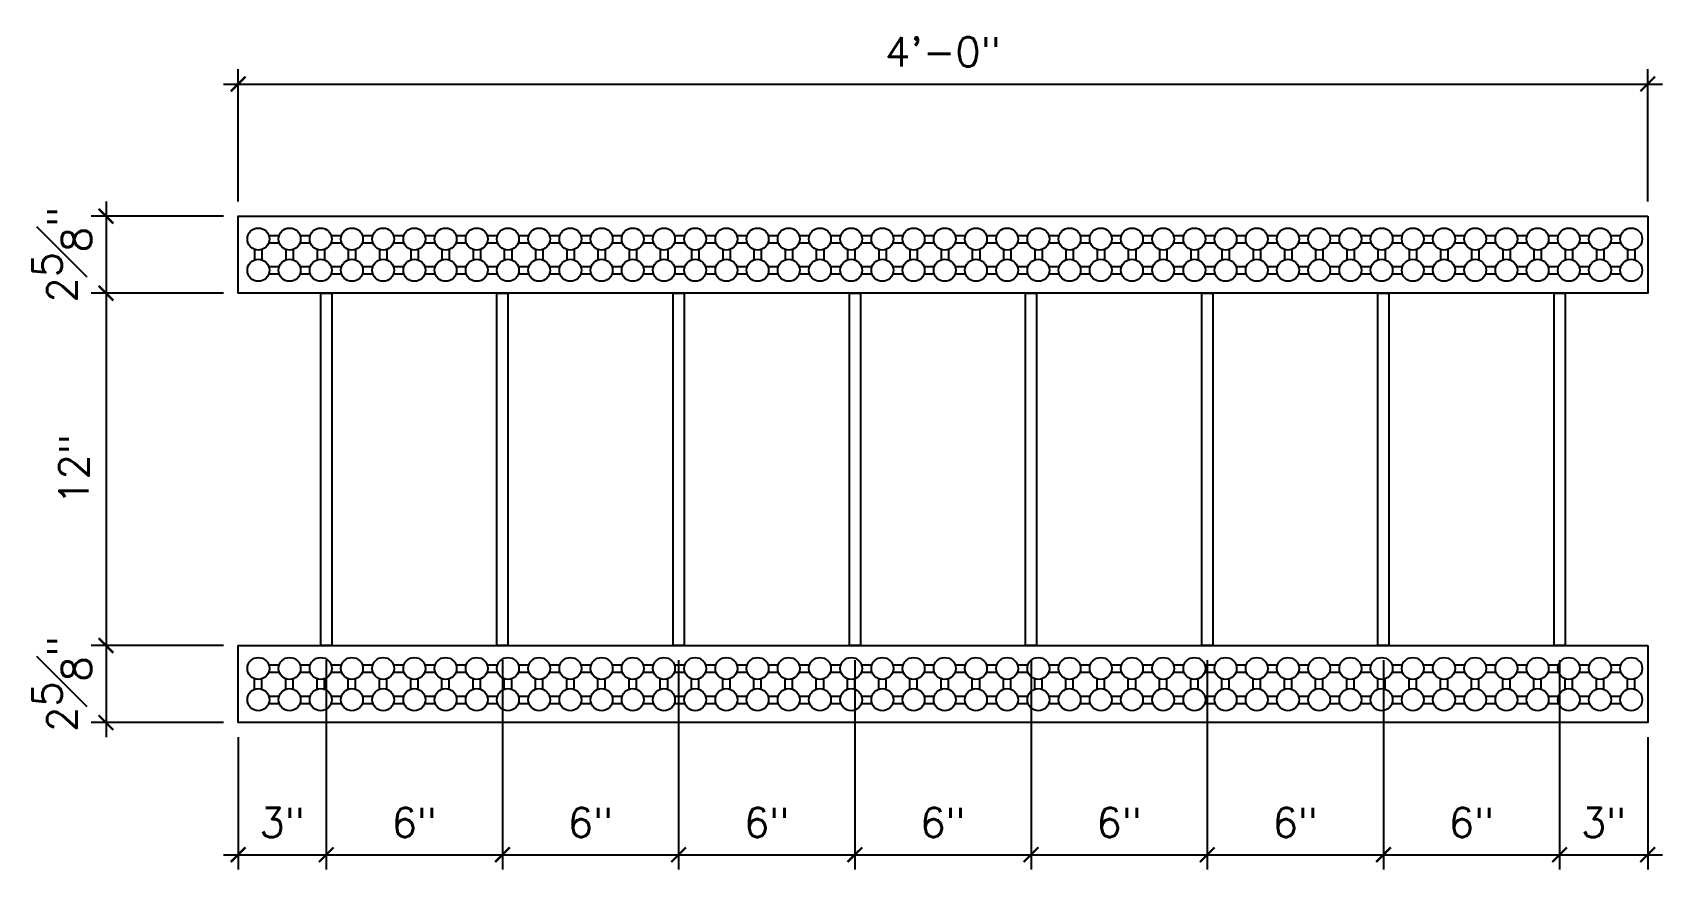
# Model space of a CAD drawing. Header units: inches. Extents: x 67 to 126, y -36 to 74.
# Drawn here: x 70.4 to 125.9, y 7.4 to 35.9 of the extents above; entities that cross this region are included whole.
import ezdxf

# ---------------------------------------------------------------- set-up
doc = ezdxf.new("R2010")
doc.units = ezdxf.units.IN
doc.header["$MEASUREMENT"] = 0
doc.layers.add('LAYER 2', color=2, linetype='Continuous')
doc.layers.add('LAYER 8', color=8, linetype='Continuous')
doc.styles.add('NOTES', font='simplex.shx', dxfattribs={"height": 1})
doc.dimstyles.new('DIM-18$0', dxfattribs={"dimscale": 8, "dimtxt": 1, "dimasz": 0.125, "dimexe": 0.1875, "dimexo": 0.0625, "dimgap": 0.0625, "dimtad": 1, "dimdec": 4, "dimzin": 3, "dimdsep": 46, "dimlunit": 4, "dimtxsty": 'NOTES', "dimblk1": 'ARCHTICK', "dimblk2": 'ARCHTICK', "dimsah": 1, "dimcen": 0.0625, "dimclrd": 256, "dimclre": 256, "dimclrt": 7, "dimadec": 0, "dimazin": 0, "dimtfac": 1, "dimtdec": 4, "dimtofl": 0, "dimtmove": 0, "dimatfit": 3, "dimldrblk": 'ARCHTICK', "dimfxl": 1, "dimfrac": 2, "dimtolj": 1, "dimtzin": 0, "dimarcsym": 0})

# ---------------------------------------------------------------- blocks, each defined once
blk = doc.blocks.new('_ArchTick')
at = {"color": 0, "linetype": 'ByBlock', "const_width": 0.15}
blk.add_lwpolyline([(-0.5, -0.5), (0.5, 0.5)], dxfattribs=at)
blk = doc.blocks.new('*D14')
at = {"layer": 'DEFPOINTS', "color": 0}
for p in [(77.407, 29.648), (72.907, 27.023), (77.407, 27.023)]:
    blk.add_point(p, dxfattribs=at)
at = {"layer": 'LAYER 8', "lineweight": -2}
for p, q in [((72.907, 30.148), (72.907, 26.523)), ((76.907, 29.648), (72.407, 29.648)), ((76.907, 27.023), (72.407, 27.023))]:
    blk.add_line(p, q, dxfattribs=at)
at = {"layer": 'LAYER 8', "lineweight": -2, "xscale": 0.5, "yscale": 0.5, "zscale": 0.5}
for p, rotation in [((72.907, 29.648), 90), ((72.907, 27.023), 270)]:
    blk.add_blockref('_ArchTick', p, dxfattribs=dict(at, rotation=rotation))
at = {"layer": 'LAYER 8', "color": 7, "insert": (71.407, 28.335), "char_height": 1, "attachment_point": 5, "rotation": 90, "style": 'NOTES'}
blk.add_mtext('\\A1;2{\\H1.000000x;\\S5#8;}"', dxfattribs=at)
blk = doc.blocks.new('*D15')
at = {"layer": 'DEFPOINTS', "color": 0}
for p in [(77.407, 27.023), (72.907, 15.023), (77.407, 15.023)]:
    blk.add_point(p, dxfattribs=at)
at = {"layer": 'LAYER 8', "lineweight": -2}
for p, q in [((72.907, 27.523), (72.907, 14.523)), ((76.907, 27.023), (72.407, 27.023)), ((76.907, 15.023), (72.407, 15.023))]:
    blk.add_line(p, q, dxfattribs=at)
at = {"layer": 'LAYER 8', "lineweight": -2, "xscale": 0.5, "yscale": 0.5, "zscale": 0.5}
for p, rotation in [((72.907, 27.023), 90), ((72.907, 15.023), 270)]:
    blk.add_blockref('_ArchTick', p, dxfattribs=dict(at, rotation=rotation))
at = {"layer": 'LAYER 8', "color": 7, "insert": (71.812, 21.023), "char_height": 1, "attachment_point": 5, "rotation": 90, "style": 'NOTES'}
blk.add_mtext('\\A1;12"', dxfattribs=at)
blk = doc.blocks.new('*D16')
at = {"layer": 'DEFPOINTS', "color": 0}
for p in [(77.407, 15.023), (72.907, 12.398), (77.407, 12.398)]:
    blk.add_point(p, dxfattribs=at)
at = {"layer": 'LAYER 8', "lineweight": -2}
for p, q in [((76.907, 15.023), (72.407, 15.023)), ((72.907, 15.523), (72.907, 11.898)), ((76.907, 12.398), (72.407, 12.398))]:
    blk.add_line(p, q, dxfattribs=at)
at = {"layer": 'LAYER 8', "lineweight": -2, "xscale": 0.5, "yscale": 0.5, "zscale": 0.5}
for p, rotation in [((72.907, 15.023), 90), ((72.907, 12.398), 270)]:
    blk.add_blockref('_ArchTick', p, dxfattribs=dict(at, rotation=rotation))
at = {"layer": 'LAYER 8', "color": 7, "insert": (71.407, 13.71), "char_height": 1, "attachment_point": 5, "rotation": 90, "style": 'NOTES'}
blk.add_mtext('\\A1;2{\\H1.000000x;\\S5#8;}"', dxfattribs=at)
blk = doc.blocks.new('*D17')
at = {"layer": 'DEFPOINTS', "color": 0}
for p in [(80.407, 15.023), (77.407, 12.398), (80.407, 7.898)]:
    blk.add_point(p, dxfattribs=at)
at = {"layer": 'LAYER 8', "lineweight": -2}
for p, q in [((80.407, 14.523), (80.407, 7.398)), ((77.407, 11.898), (77.407, 7.398)), ((76.907, 7.898), (80.907, 7.898))]:
    blk.add_line(p, q, dxfattribs=at)
at = {"layer": 'LAYER 8', "lineweight": -2, "xscale": 0.5, "yscale": 0.5, "zscale": 0.5, "rotation": 180}
blk.add_blockref('_ArchTick', (77.407, 7.898), dxfattribs=at)
at = {"layer": 'LAYER 8', "lineweight": -2, "xscale": 0.5, "yscale": 0.5, "zscale": 0.5}
blk.add_blockref('_ArchTick', (80.407, 7.898), dxfattribs=at)
at = {"layer": 'LAYER 8', "color": 7, "insert": (78.907, 8.993), "char_height": 1, "attachment_point": 5, "style": 'NOTES'}
blk.add_mtext('\\A1;3"', dxfattribs=at)
blk = doc.blocks.new('*D18')
at = {"layer": 'DEFPOINTS', "color": 0}
for p in [(80.407, 15.023), (86.407, 15.023), (86.407, 7.898)]:
    blk.add_point(p, dxfattribs=at)
at = {"layer": 'LAYER 8', "lineweight": -2}
for p, q in [((80.407, 14.523), (80.407, 7.398)), ((86.407, 14.523), (86.407, 7.398)), ((79.907, 7.898), (86.907, 7.898))]:
    blk.add_line(p, q, dxfattribs=at)
at = {"layer": 'LAYER 8', "lineweight": -2, "xscale": 0.5, "yscale": 0.5, "zscale": 0.5, "rotation": 180}
blk.add_blockref('_ArchTick', (80.407, 7.898), dxfattribs=at)
at = {"layer": 'LAYER 8', "lineweight": -2, "xscale": 0.5, "yscale": 0.5, "zscale": 0.5}
blk.add_blockref('_ArchTick', (86.407, 7.898), dxfattribs=at)
at = {"layer": 'LAYER 8', "color": 7, "insert": (83.407, 8.993), "char_height": 1, "attachment_point": 5, "style": 'NOTES'}
blk.add_mtext('\\A1;6"', dxfattribs=at)
blk = doc.blocks.new('*D19')
at = {"layer": 'DEFPOINTS', "color": 0}
for p in [(86.407, 15.023), (92.407, 15.023), (92.407, 7.898)]:
    blk.add_point(p, dxfattribs=at)
at = {"layer": 'LAYER 8', "lineweight": -2}
for p, q in [((86.407, 14.523), (86.407, 7.398)), ((92.407, 14.523), (92.407, 7.398)), ((85.907, 7.898), (92.907, 7.898))]:
    blk.add_line(p, q, dxfattribs=at)
at = {"layer": 'LAYER 8', "lineweight": -2, "xscale": 0.5, "yscale": 0.5, "zscale": 0.5, "rotation": 180}
blk.add_blockref('_ArchTick', (86.407, 7.898), dxfattribs=at)
at = {"layer": 'LAYER 8', "lineweight": -2, "xscale": 0.5, "yscale": 0.5, "zscale": 0.5}
blk.add_blockref('_ArchTick', (92.407, 7.898), dxfattribs=at)
at = {"layer": 'LAYER 8', "color": 7, "insert": (89.407, 8.993), "char_height": 1, "attachment_point": 5, "style": 'NOTES'}
blk.add_mtext('\\A1;6"', dxfattribs=at)
blk = doc.blocks.new('*D20')
at = {"layer": 'DEFPOINTS', "color": 0}
for p in [(92.407, 15.023), (98.407, 15.023), (98.407, 7.898)]:
    blk.add_point(p, dxfattribs=at)
at = {"layer": 'LAYER 8', "lineweight": -2}
for p, q in [((92.407, 14.523), (92.407, 7.398)), ((98.407, 14.523), (98.407, 7.398)), ((91.907, 7.898), (98.907, 7.898))]:
    blk.add_line(p, q, dxfattribs=at)
at = {"layer": 'LAYER 8', "lineweight": -2, "xscale": 0.5, "yscale": 0.5, "zscale": 0.5, "rotation": 180}
blk.add_blockref('_ArchTick', (92.407, 7.898), dxfattribs=at)
at = {"layer": 'LAYER 8', "lineweight": -2, "xscale": 0.5, "yscale": 0.5, "zscale": 0.5}
blk.add_blockref('_ArchTick', (98.407, 7.898), dxfattribs=at)
at = {"layer": 'LAYER 8', "color": 7, "insert": (95.407, 8.993), "char_height": 1, "attachment_point": 5, "style": 'NOTES'}
blk.add_mtext('\\A1;6"', dxfattribs=at)
blk = doc.blocks.new('*D21')
at = {"layer": 'DEFPOINTS', "color": 0}
for p in [(98.407, 15.023), (104.407, 15.023), (104.407, 7.898)]:
    blk.add_point(p, dxfattribs=at)
at = {"layer": 'LAYER 8', "lineweight": -2}
for p, q in [((98.407, 14.523), (98.407, 7.398)), ((104.407, 14.523), (104.407, 7.398)), ((97.907, 7.898), (104.907, 7.898))]:
    blk.add_line(p, q, dxfattribs=at)
at = {"layer": 'LAYER 8', "lineweight": -2, "xscale": 0.5, "yscale": 0.5, "zscale": 0.5, "rotation": 180}
blk.add_blockref('_ArchTick', (98.407, 7.898), dxfattribs=at)
at = {"layer": 'LAYER 8', "lineweight": -2, "xscale": 0.5, "yscale": 0.5, "zscale": 0.5}
blk.add_blockref('_ArchTick', (104.407, 7.898), dxfattribs=at)
at = {"layer": 'LAYER 8', "color": 7, "insert": (101.407, 8.993), "char_height": 1, "attachment_point": 5, "style": 'NOTES'}
blk.add_mtext('\\A1;6"', dxfattribs=at)
blk = doc.blocks.new('*D22')
at = {"layer": 'DEFPOINTS', "color": 0}
for p in [(104.407, 15.023), (110.407, 15.023), (110.407, 7.898)]:
    blk.add_point(p, dxfattribs=at)
at = {"layer": 'LAYER 8', "lineweight": -2}
for p, q in [((104.407, 14.523), (104.407, 7.398)), ((110.407, 14.523), (110.407, 7.398)), ((103.907, 7.898), (110.907, 7.898))]:
    blk.add_line(p, q, dxfattribs=at)
at = {"layer": 'LAYER 8', "lineweight": -2, "xscale": 0.5, "yscale": 0.5, "zscale": 0.5, "rotation": 180}
blk.add_blockref('_ArchTick', (104.407, 7.898), dxfattribs=at)
at = {"layer": 'LAYER 8', "lineweight": -2, "xscale": 0.5, "yscale": 0.5, "zscale": 0.5}
blk.add_blockref('_ArchTick', (110.407, 7.898), dxfattribs=at)
at = {"layer": 'LAYER 8', "color": 7, "insert": (107.407, 8.993), "char_height": 1, "attachment_point": 5, "style": 'NOTES'}
blk.add_mtext('\\A1;6"', dxfattribs=at)
blk = doc.blocks.new('*D23')
at = {"layer": 'DEFPOINTS', "color": 0}
for p in [(110.407, 15.023), (116.407, 15.023), (116.407, 7.898)]:
    blk.add_point(p, dxfattribs=at)
at = {"layer": 'LAYER 8', "lineweight": -2}
for p, q in [((110.407, 14.523), (110.407, 7.398)), ((116.407, 14.523), (116.407, 7.398)), ((109.907, 7.898), (116.907, 7.898))]:
    blk.add_line(p, q, dxfattribs=at)
at = {"layer": 'LAYER 8', "lineweight": -2, "xscale": 0.5, "yscale": 0.5, "zscale": 0.5, "rotation": 180}
blk.add_blockref('_ArchTick', (110.407, 7.898), dxfattribs=at)
at = {"layer": 'LAYER 8', "lineweight": -2, "xscale": 0.5, "yscale": 0.5, "zscale": 0.5}
blk.add_blockref('_ArchTick', (116.407, 7.898), dxfattribs=at)
at = {"layer": 'LAYER 8', "color": 7, "insert": (113.407, 8.993), "char_height": 1, "attachment_point": 5, "style": 'NOTES'}
blk.add_mtext('\\A1;6"', dxfattribs=at)
blk = doc.blocks.new('*D24')
at = {"layer": 'DEFPOINTS', "color": 0}
for p in [(116.407, 15.023), (122.407, 15.023), (122.407, 7.898)]:
    blk.add_point(p, dxfattribs=at)
at = {"layer": 'LAYER 8', "lineweight": -2}
for p, q in [((116.407, 14.523), (116.407, 7.398)), ((122.407, 14.523), (122.407, 7.398)), ((115.907, 7.898), (122.907, 7.898))]:
    blk.add_line(p, q, dxfattribs=at)
at = {"layer": 'LAYER 8', "lineweight": -2, "xscale": 0.5, "yscale": 0.5, "zscale": 0.5, "rotation": 180}
blk.add_blockref('_ArchTick', (116.407, 7.898), dxfattribs=at)
at = {"layer": 'LAYER 8', "lineweight": -2, "xscale": 0.5, "yscale": 0.5, "zscale": 0.5}
blk.add_blockref('_ArchTick', (122.407, 7.898), dxfattribs=at)
at = {"layer": 'LAYER 8', "color": 7, "insert": (119.407, 8.993), "char_height": 1, "attachment_point": 5, "style": 'NOTES'}
blk.add_mtext('\\A1;6"', dxfattribs=at)
blk = doc.blocks.new('*D25')
at = {"layer": 'DEFPOINTS', "color": 0}
for p in [(122.407, 15.023), (125.407, 12.398), (125.407, 7.898)]:
    blk.add_point(p, dxfattribs=at)
at = {"layer": 'LAYER 8', "lineweight": -2}
for p, q in [((122.407, 14.523), (122.407, 7.398)), ((125.407, 11.898), (125.407, 7.398)), ((121.907, 7.898), (125.907, 7.898))]:
    blk.add_line(p, q, dxfattribs=at)
at = {"layer": 'LAYER 8', "lineweight": -2, "xscale": 0.5, "yscale": 0.5, "zscale": 0.5, "rotation": 180}
blk.add_blockref('_ArchTick', (122.407, 7.898), dxfattribs=at)
at = {"layer": 'LAYER 8', "lineweight": -2, "xscale": 0.5, "yscale": 0.5, "zscale": 0.5}
blk.add_blockref('_ArchTick', (125.407, 7.898), dxfattribs=at)
at = {"layer": 'LAYER 8', "color": 7, "insert": (123.907, 8.993), "char_height": 1, "attachment_point": 5, "style": 'NOTES'}
blk.add_mtext('\\A1;3"', dxfattribs=at)
blk = doc.blocks.new('*D26')
at = {"layer": 'DEFPOINTS', "color": 0}
for p in [(125.407, 34.148), (77.407, 29.648), (125.407, 29.648)]:
    blk.add_point(p, dxfattribs=at)
at = {"layer": 'LAYER 8', "lineweight": -2}
for p, q in [((77.407, 30.148), (77.407, 34.648)), ((125.407, 30.148), (125.407, 34.648)), ((76.907, 34.148), (125.907, 34.148))]:
    blk.add_line(p, q, dxfattribs=at)
at = {"layer": 'LAYER 8', "lineweight": -2, "xscale": 0.5, "yscale": 0.5, "zscale": 0.5, "rotation": 180}
blk.add_blockref('_ArchTick', (77.407, 34.148), dxfattribs=at)
at = {"layer": 'LAYER 8', "lineweight": -2, "xscale": 0.5, "yscale": 0.5, "zscale": 0.5}
blk.add_blockref('_ArchTick', (125.407, 34.148), dxfattribs=at)
at = {"layer": 'LAYER 8', "color": 7, "insert": (101.407, 35.243), "char_height": 1, "attachment_point": 5, "style": 'NOTES'}
blk.add_mtext('\\A1;4\'-0"', dxfattribs=at)

msp = doc.modelspace()

# ---------------------------------------------------------------- linework, layer by layer
at = {"layer": 'LAYER 2'}
for points in [[(125.40705, 29.64756), (125.40705, 27.02256), (77.40705, 27.02256), (77.40705, 29.64756), (125.40705, 29.64756)], [(125.40705, 15.02256), (125.40705, 12.39756), (77.40705, 12.39756), (77.40705, 15.02256), (125.40705, 15.02256)]]:
    msp.add_lwpolyline(points, dxfattribs=at)
at = {"layer": 'LAYER 8'}
for p, q in [((78.44758, 28.99277), (78.80402, 28.99277)), ((79.51008, 28.99277), (79.86652, 28.99277)), ((80.57258, 28.99277), (80.92902, 28.99277)), ((81.63508, 28.99277), (81.99152, 28.99277)), ((82.69758, 28.99277), (83.05402, 28.99277)), ((83.76008, 28.99277), (84.11652, 28.99277)), ((84.82258, 28.99277), (85.17902, 28.99277)), ((85.88508, 28.99277), (86.24152, 28.99277)), ((86.94758, 28.99277), (87.30402, 28.99277)), ((88.01008, 28.99277), (88.36652, 28.99277)), ((89.07258, 28.99277), (89.42902, 28.99277)), ((90.13508, 28.99277), (90.49152, 28.99277)), ((91.19758, 28.99277), (91.55402, 28.99277)), ((92.26008, 28.99277), (92.61652, 28.99277)), ((93.32258, 28.99277), (93.67902, 28.99277)), ((94.38508, 28.99277), (94.74152, 28.99277)), ((95.44758, 28.99277), (95.80402, 28.99277)), ((96.51008, 28.99277), (96.86652, 28.99277)), ((97.57258, 28.99277), (97.92902, 28.99277)), ((98.63508, 28.99277), (98.99152, 28.99277)), ((99.69758, 28.99277), (100.05402, 28.99277)), ((100.76008, 28.99277), (101.11652, 28.99277)), ((101.82258, 28.99277), (102.17902, 28.99277)), ((102.88508, 28.99277), (103.24152, 28.99277)), ((103.94758, 28.99277), (104.30402, 28.99277)), ((105.01008, 28.99277), (105.36652, 28.99277)), ((106.07258, 28.99277), (106.42902, 28.99277)), ((107.13508, 28.99277), (107.49152, 28.99277)), ((108.19758, 28.99277), (108.55402, 28.99277)), ((109.26008, 28.99277), (109.61652, 28.99277)), ((110.32258, 28.99277), (110.67902, 28.99277)), ((111.38508, 28.99277), (111.74152, 28.99277)), ((112.44758, 28.99277), (112.80402, 28.99277)), ((113.51008, 28.99277), (113.86652, 28.99277)), ((114.57258, 28.99277), (114.92902, 28.99277)), ((115.63508, 28.99277), (115.99152, 28.99277)), ((116.69758, 28.99277), (117.05402, 28.99277)), ((117.76008, 28.99277), (118.11652, 28.99277)), ((118.82258, 28.99277), (119.17902, 28.99277)), ((119.88508, 28.99277), (120.24152, 28.99277)), ((120.94758, 28.99277), (121.30402, 28.99277)), ((122.01008, 28.99277), (122.36652, 28.99277)), ((123.07258, 28.99277), (123.42902, 28.99277)), ((124.13508, 28.99277), (124.49152, 28.99277)), ((77.96809, 28.51328), (77.96809, 28.15684)), ((78.21882, 28.5125), (78.21882, 28.15762)), ((78.44836, 28.74204), (78.80324, 28.74204)), ((79.03278, 28.5125), (79.03278, 28.15762)), ((79.28351, 28.51328), (79.28351, 28.15684)), ((79.51086, 28.74204), (79.86574, 28.74204)), ((80.09528, 28.5125), (80.09528, 28.15762)), ((80.34601, 28.51328), (80.34601, 28.15684)), ((80.57336, 28.74204), (80.92824, 28.74204)), ((81.15778, 28.5125), (81.15778, 28.15762)), ((81.40851, 28.51328), (81.40851, 28.15684)), ((81.63586, 28.74204), (81.99074, 28.74204)), ((82.22028, 28.5125), (82.22028, 28.15762)), ((82.47101, 28.51328), (82.47101, 28.15684)), ((82.69836, 28.74204), (83.05324, 28.74204)), ((83.28278, 28.5125), (83.28278, 28.15762)), ((83.53351, 28.51328), (83.53351, 28.15684)), ((83.76086, 28.74204), (84.11574, 28.74204)), ((84.34528, 28.5125), (84.34528, 28.15762)), ((84.59601, 28.51328), (84.59601, 28.15684)), ((84.82336, 28.74204), (85.17824, 28.74204)), ((85.40778, 28.5125), (85.40778, 28.15762)), ((85.65851, 28.51328), (85.65851, 28.15684)), ((85.88586, 28.74204), (86.24074, 28.74204)), ((86.47028, 28.5125), (86.47028, 28.15762)), ((86.72101, 28.51328), (86.72101, 28.15684)), ((86.94836, 28.74204), (87.30324, 28.74204)), ((87.53278, 28.5125), (87.53278, 28.15762)), ((87.78351, 28.51328), (87.78351, 28.15684)), ((88.01086, 28.74204), (88.36574, 28.74204)), ((88.59528, 28.5125), (88.59528, 28.15762)), ((88.84601, 28.51328), (88.84601, 28.15684)), ((89.07336, 28.74204), (89.42824, 28.74204)), ((89.65778, 28.5125), (89.65778, 28.15762)), ((89.90851, 28.51328), (89.90851, 28.15684)), ((90.13586, 28.74204), (90.49074, 28.74204)), ((90.72028, 28.5125), (90.72028, 28.15762)), ((90.97101, 28.51328), (90.97101, 28.15684)), ((91.19836, 28.74204), (91.55324, 28.74204)), ((91.78278, 28.5125), (91.78278, 28.15762)), ((92.03351, 28.51328), (92.03351, 28.15684)), ((92.26086, 28.74204), (92.61574, 28.74204)), ((92.84528, 28.5125), (92.84528, 28.15762)), ((93.09601, 28.51328), (93.09601, 28.15684)), ((93.32336, 28.74204), (93.67824, 28.74204)), ((93.90778, 28.5125), (93.90778, 28.15762)), ((94.15851, 28.51328), (94.15851, 28.15684)), ((94.38586, 28.74204), (94.74074, 28.74204)), ((94.97028, 28.5125), (94.97028, 28.15762)), ((95.22101, 28.51328), (95.22101, 28.15684)), ((95.44836, 28.74204), (95.80324, 28.74204)), ((96.03278, 28.5125), (96.03278, 28.15762)), ((96.28351, 28.51328), (96.28351, 28.15684)), ((96.51086, 28.74204), (96.86574, 28.74204)), ((97.09528, 28.5125), (97.09528, 28.15762)), ((97.34601, 28.51328), (97.34601, 28.15684)), ((97.57336, 28.74204), (97.92824, 28.74204)), ((98.15778, 28.5125), (98.15778, 28.15762)), ((98.40851, 28.51328), (98.40851, 28.15684)), ((98.63586, 28.74204), (98.99074, 28.74204)), ((99.22028, 28.5125), (99.22028, 28.15762)), ((99.47101, 28.51328), (99.47101, 28.15684)), ((99.69836, 28.74204), (100.05324, 28.74204)), ((100.28278, 28.5125), (100.28278, 28.15762)), ((100.53351, 28.51328), (100.53351, 28.15684)), ((100.76086, 28.74204), (101.11574, 28.74204)), ((101.34528, 28.5125), (101.34528, 28.15762)), ((101.59601, 28.51328), (101.59601, 28.15684)), ((101.82336, 28.74204), (102.17824, 28.74204)), ((102.40778, 28.5125), (102.40778, 28.15762)), ((102.65851, 28.51328), (102.65851, 28.15684)), ((102.88586, 28.74204), (103.24074, 28.74204)), ((103.47028, 28.5125), (103.47028, 28.15762)), ((103.72101, 28.51328), (103.72101, 28.15684)), ((103.94836, 28.74204), (104.30324, 28.74204)), ((104.53278, 28.5125), (104.53278, 28.15762)), ((104.78351, 28.51328), (104.78351, 28.15684)), ((105.01086, 28.74204), (105.36574, 28.74204)), ((105.59528, 28.5125), (105.59528, 28.15762)), ((105.84601, 28.51328), (105.84601, 28.15684)), ((106.07336, 28.74204), (106.42824, 28.74204)), ((106.65778, 28.5125), (106.65778, 28.15762)), ((106.90851, 28.51328), (106.90851, 28.15684)), ((107.13586, 28.74204), (107.49074, 28.74204)), ((107.72028, 28.5125), (107.72028, 28.15762)), ((107.97101, 28.51328), (107.97101, 28.15684)), ((108.19836, 28.74204), (108.55324, 28.74204)), ((108.78278, 28.5125), (108.78278, 28.15762)), ((109.03351, 28.51328), (109.03351, 28.15684)), ((109.26086, 28.74204), (109.61574, 28.74204)), ((109.84528, 28.5125), (109.84528, 28.15762)), ((110.09601, 28.51328), (110.09601, 28.15684)), ((110.32336, 28.74204), (110.67824, 28.74204)), ((110.90778, 28.5125), (110.90778, 28.15762)), ((111.15851, 28.51328), (111.15851, 28.15684)), ((111.38586, 28.74204), (111.74074, 28.74204)), ((111.97028, 28.5125), (111.97028, 28.15762)), ((112.22101, 28.51328), (112.22101, 28.15684)), ((112.44836, 28.74204), (112.80324, 28.74204)), ((113.03278, 28.5125), (113.03278, 28.15762)), ((113.28351, 28.51328), (113.28351, 28.15684)), ((113.51086, 28.74204), (113.86574, 28.74204)), ((114.09528, 28.5125), (114.09528, 28.15762)), ((114.34601, 28.51328), (114.34601, 28.15684)), ((114.57336, 28.74204), (114.92824, 28.74204)), ((115.15778, 28.5125), (115.15778, 28.15762)), ((115.40851, 28.51328), (115.40851, 28.15684)), ((115.63586, 28.74204), (115.99074, 28.74204)), ((116.22028, 28.5125), (116.22028, 28.15762)), ((116.47101, 28.51328), (116.47101, 28.15684)), ((116.69836, 28.74204), (117.05324, 28.74204)), ((117.28278, 28.5125), (117.28278, 28.15762)), ((117.53351, 28.51328), (117.53351, 28.15684)), ((117.76086, 28.74204), (118.11574, 28.74204)), ((118.34528, 28.5125), (118.34528, 28.15762)), ((118.59601, 28.51328), (118.59601, 28.15684)), ((118.82336, 28.74204), (119.17824, 28.74204)), ((119.40778, 28.5125), (119.40778, 28.15762)), ((119.65851, 28.51328), (119.65851, 28.15684)), ((119.88586, 28.74204), (120.24074, 28.74204)), ((120.47028, 28.5125), (120.47028, 28.15762)), ((120.72101, 28.51328), (120.72101, 28.15684)), ((120.94836, 28.74204), (121.30324, 28.74204)), ((121.53278, 28.5125), (121.53278, 28.15762)), ((121.78351, 28.51328), (121.78351, 28.15684)), ((122.01086, 28.74204), (122.36574, 28.74204)), ((122.59528, 28.5125), (122.59528, 28.15762)), ((122.84601, 28.51328), (122.84601, 28.15684)), ((123.07336, 28.74204), (123.42824, 28.74204)), ((123.65778, 28.5125), (123.65778, 28.15762)), ((123.90851, 28.51328), (123.90851, 28.15684)), ((124.13586, 28.74204), (124.49074, 28.74204)), ((124.72028, 28.5125), (124.72028, 28.15762)), ((124.97101, 28.51328), (124.97101, 28.15684)), ((78.44758, 27.93027), (78.80402, 27.93027)), ((79.51008, 27.93027), (79.86652, 27.93027)), ((80.57258, 27.93027), (80.92902, 27.93027)), ((81.63508, 27.93027), (81.99152, 27.93027)), ((82.69758, 27.93027), (83.05402, 27.93027)), ((83.76008, 27.93027), (84.11652, 27.93027)), ((84.82258, 27.93027), (85.17902, 27.93027)), ((85.88508, 27.93027), (86.24152, 27.93027)), ((86.94758, 27.93027), (87.30402, 27.93027)), ((88.01008, 27.93027), (88.36652, 27.93027)), ((89.07258, 27.93027), (89.42902, 27.93027)), ((90.13508, 27.93027), (90.49152, 27.93027)), ((91.19758, 27.93027), (91.55402, 27.93027)), ((92.26008, 27.93027), (92.61652, 27.93027)), ((93.32258, 27.93027), (93.67902, 27.93027)), ((94.38508, 27.93027), (94.74152, 27.93027)), ((95.44758, 27.93027), (95.80402, 27.93027)), ((96.51008, 27.93027), (96.86652, 27.93027)), ((97.57258, 27.93027), (97.92902, 27.93027)), ((98.63508, 27.93027), (98.99152, 27.93027)), ((99.69758, 27.93027), (100.05402, 27.93027)), ((100.76008, 27.93027), (101.11652, 27.93027)), ((101.82258, 27.93027), (102.17902, 27.93027)), ((102.88508, 27.93027), (103.24152, 27.93027)), ((103.94758, 27.93027), (104.30402, 27.93027)), ((105.01008, 27.93027), (105.36652, 27.93027)), ((106.07258, 27.93027), (106.42902, 27.93027)), ((107.13508, 27.93027), (107.49152, 27.93027)), ((108.19758, 27.93027), (108.55402, 27.93027)), ((109.26008, 27.93027), (109.61652, 27.93027)), ((110.32258, 27.93027), (110.67902, 27.93027)), ((111.38508, 27.93027), (111.74152, 27.93027)), ((112.44758, 27.93027), (112.80402, 27.93027)), ((113.51008, 27.93027), (113.86652, 27.93027)), ((114.57258, 27.93027), (114.92902, 27.93027)), ((115.63508, 27.93027), (115.99152, 27.93027)), ((116.69758, 27.93027), (117.05402, 27.93027)), ((117.76008, 27.93027), (118.11652, 27.93027)), ((118.82258, 27.93027), (119.17902, 27.93027)), ((119.88508, 27.93027), (120.24152, 27.93027)), ((120.94758, 27.93027), (121.30402, 27.93027)), ((122.01008, 27.93027), (122.36652, 27.93027)), ((123.07258, 27.93027), (123.42902, 27.93027)), ((124.13508, 27.93027), (124.49152, 27.93027)), ((78.44836, 27.67954), (78.80324, 27.67954)), ((79.51086, 27.67954), (79.86574, 27.67954)), ((80.57336, 27.67954), (80.92824, 27.67954)), ((81.63586, 27.67954), (81.99074, 27.67954)), ((82.69836, 27.67954), (83.05324, 27.67954)), ((83.76086, 27.67954), (84.11574, 27.67954)), ((84.82336, 27.67954), (85.17824, 27.67954)), ((85.88586, 27.67954), (86.24074, 27.67954)), ((86.94836, 27.67954), (87.30324, 27.67954)), ((88.01086, 27.67954), (88.36574, 27.67954)), ((89.07336, 27.67954), (89.42824, 27.67954)), ((90.13586, 27.67954), (90.49074, 27.67954)), ((91.19836, 27.67954), (91.55324, 27.67954)), ((92.26086, 27.67954), (92.61574, 27.67954)), ((93.32336, 27.67954), (93.67824, 27.67954)), ((94.38586, 27.67954), (94.74074, 27.67954)), ((95.44836, 27.67954), (95.80324, 27.67954)), ((96.51086, 27.67954), (96.86574, 27.67954)), ((97.57336, 27.67954), (97.92824, 27.67954)), ((98.63586, 27.67954), (98.99074, 27.67954)), ((99.69836, 27.67954), (100.05324, 27.67954)), ((100.76086, 27.67954), (101.11574, 27.67954)), ((101.82336, 27.67954), (102.17824, 27.67954)), ((102.88586, 27.67954), (103.24074, 27.67954)), ((103.94836, 27.67954), (104.30324, 27.67954)), ((105.01086, 27.67954), (105.36574, 27.67954)), ((106.07336, 27.67954), (106.42824, 27.67954)), ((107.13586, 27.67954), (107.49074, 27.67954)), ((108.19836, 27.67954), (108.55324, 27.67954)), ((109.26086, 27.67954), (109.61574, 27.67954)), ((110.32336, 27.67954), (110.67824, 27.67954)), ((111.38586, 27.67954), (111.74074, 27.67954)), ((112.44836, 27.67954), (112.80324, 27.67954)), ((113.51086, 27.67954), (113.86574, 27.67954)), ((114.57336, 27.67954), (114.92824, 27.67954)), ((115.63586, 27.67954), (115.99074, 27.67954)), ((116.69836, 27.67954), (117.05324, 27.67954)), ((117.76086, 27.67954), (118.11574, 27.67954)), ((118.82336, 27.67954), (119.17824, 27.67954)), ((119.88586, 27.67954), (120.24074, 27.67954)), ((120.94836, 27.67954), (121.30324, 27.67954)), ((122.01086, 27.67954), (122.36574, 27.67954)), ((123.07336, 27.67954), (123.42824, 27.67954)), ((124.13586, 27.67954), (124.49074, 27.67954)), ((77.96809, 13.53184), (77.96809, 13.88828)), ((78.21882, 13.53262), (78.21882, 13.8875)), ((78.44758, 14.11485), (78.80402, 14.11485)), ((78.44836, 14.36558), (78.80324, 14.36558)), ((79.03278, 13.53262), (79.03278, 13.8875)), ((79.28351, 13.53184), (79.28351, 13.88828)), ((79.51008, 14.11485), (79.86652, 14.11485)), ((79.51086, 14.36558), (79.86574, 14.36558)), ((80.09528, 13.53262), (80.09528, 13.8875)), ((80.34601, 13.53184), (80.34601, 13.88828)), ((80.57258, 14.11485), (80.92902, 14.11485)), ((80.57336, 14.36558), (80.92824, 14.36558)), ((81.15778, 13.53262), (81.15778, 13.8875)), ((81.40851, 13.53184), (81.40851, 13.88828)), ((81.63508, 14.11485), (81.99152, 14.11485)), ((81.63586, 14.36558), (81.99074, 14.36558)), ((82.22028, 13.53262), (82.22028, 13.8875)), ((82.47101, 13.53184), (82.47101, 13.88828)), ((82.69758, 14.11485), (83.05402, 14.11485)), ((82.69836, 14.36558), (83.05324, 14.36558)), ((83.28278, 13.53262), (83.28278, 13.8875)), ((83.53351, 13.53184), (83.53351, 13.88828)), ((83.76008, 14.11485), (84.11652, 14.11485)), ((83.76086, 14.36558), (84.11574, 14.36558)), ((84.34528, 13.53262), (84.34528, 13.8875)), ((84.59601, 13.53184), (84.59601, 13.88828)), ((84.82258, 14.11485), (85.17902, 14.11485)), ((84.82336, 14.36558), (85.17824, 14.36558)), ((85.40778, 13.53262), (85.40778, 13.8875)), ((85.65851, 13.53184), (85.65851, 13.88828)), ((85.88508, 14.11485), (86.24152, 14.11485)), ((85.88586, 14.36558), (86.24074, 14.36558)), ((86.47028, 13.53262), (86.47028, 13.8875)), ((86.72101, 13.53184), (86.72101, 13.88828)), ((86.94758, 14.11485), (87.30402, 14.11485)), ((86.94836, 14.36558), (87.30324, 14.36558)), ((87.53278, 13.53262), (87.53278, 13.8875)), ((87.78351, 13.53184), (87.78351, 13.88828)), ((88.01008, 14.11485), (88.36652, 14.11485)), ((88.01086, 14.36558), (88.36574, 14.36558)), ((88.59528, 13.53262), (88.59528, 13.8875)), ((88.84601, 13.53184), (88.84601, 13.88828)), ((89.07258, 14.11485), (89.42902, 14.11485)), ((89.07336, 14.36558), (89.42824, 14.36558)), ((89.65778, 13.53262), (89.65778, 13.8875)), ((89.90851, 13.53184), (89.90851, 13.88828)), ((90.13508, 14.11485), (90.49152, 14.11485)), ((90.13586, 14.36558), (90.49074, 14.36558)), ((90.72028, 13.53262), (90.72028, 13.8875)), ((90.97101, 13.53184), (90.97101, 13.88828)), ((91.19758, 14.11485), (91.55402, 14.11485)), ((91.19836, 14.36558), (91.55324, 14.36558)), ((91.78278, 13.53262), (91.78278, 13.8875)), ((92.03351, 13.53184), (92.03351, 13.88828)), ((92.26008, 14.11485), (92.61652, 14.11485)), ((92.26086, 14.36558), (92.61574, 14.36558)), ((92.84528, 13.53262), (92.84528, 13.8875)), ((93.09601, 13.53184), (93.09601, 13.88828)), ((93.32258, 14.11485), (93.67902, 14.11485)), ((93.32336, 14.36558), (93.67824, 14.36558)), ((93.90778, 13.53262), (93.90778, 13.8875)), ((94.15851, 13.53184), (94.15851, 13.88828)), ((94.38508, 14.11485), (94.74152, 14.11485)), ((94.38586, 14.36558), (94.74074, 14.36558)), ((94.97028, 13.53262), (94.97028, 13.8875)), ((95.22101, 13.53184), (95.22101, 13.88828)), ((95.44758, 14.11485), (95.80402, 14.11485)), ((95.44836, 14.36558), (95.80324, 14.36558)), ((96.03278, 13.53262), (96.03278, 13.8875)), ((96.28351, 13.53184), (96.28351, 13.88828)), ((96.51008, 14.11485), (96.86652, 14.11485)), ((96.51086, 14.36558), (96.86574, 14.36558)), ((97.09528, 13.53262), (97.09528, 13.8875)), ((97.34601, 13.53184), (97.34601, 13.88828)), ((97.57258, 14.11485), (97.92902, 14.11485)), ((97.57336, 14.36558), (97.92824, 14.36558)), ((98.15778, 13.53262), (98.15778, 13.8875)), ((98.40851, 13.53184), (98.40851, 13.88828)), ((98.63508, 14.11485), (98.99152, 14.11485)), ((98.63586, 14.36558), (98.99074, 14.36558)), ((99.22028, 13.53262), (99.22028, 13.8875)), ((99.47101, 13.53184), (99.47101, 13.88828)), ((99.69758, 14.11485), (100.05402, 14.11485)), ((99.69836, 14.36558), (100.05324, 14.36558)), ((100.28278, 13.53262), (100.28278, 13.8875)), ((100.53351, 13.53184), (100.53351, 13.88828)), ((100.76008, 14.11485), (101.11652, 14.11485)), ((100.76086, 14.36558), (101.11574, 14.36558)), ((101.34528, 13.53262), (101.34528, 13.8875)), ((101.59601, 13.53184), (101.59601, 13.88828)), ((101.82258, 14.11485), (102.17902, 14.11485)), ((101.82336, 14.36558), (102.17824, 14.36558)), ((102.40778, 13.53262), (102.40778, 13.8875)), ((102.65851, 13.53184), (102.65851, 13.88828)), ((102.88508, 14.11485), (103.24152, 14.11485)), ((102.88586, 14.36558), (103.24074, 14.36558)), ((103.47028, 13.53262), (103.47028, 13.8875)), ((103.72101, 13.53184), (103.72101, 13.88828)), ((103.94758, 14.11485), (104.30402, 14.11485)), ((103.94836, 14.36558), (104.30324, 14.36558)), ((104.53278, 13.53262), (104.53278, 13.8875)), ((104.78351, 13.53184), (104.78351, 13.88828)), ((105.01008, 14.11485), (105.36652, 14.11485)), ((105.01086, 14.36558), (105.36574, 14.36558)), ((105.59528, 13.53262), (105.59528, 13.8875)), ((105.84601, 13.53184), (105.84601, 13.88828)), ((106.07258, 14.11485), (106.42902, 14.11485)), ((106.07336, 14.36558), (106.42824, 14.36558)), ((106.65778, 13.53262), (106.65778, 13.8875)), ((106.90851, 13.53184), (106.90851, 13.88828)), ((107.13508, 14.11485), (107.49152, 14.11485)), ((107.13586, 14.36558), (107.49074, 14.36558)), ((107.72028, 13.53262), (107.72028, 13.8875)), ((107.97101, 13.53184), (107.97101, 13.88828)), ((108.19758, 14.11485), (108.55402, 14.11485)), ((108.19836, 14.36558), (108.55324, 14.36558)), ((108.78278, 13.53262), (108.78278, 13.8875)), ((109.03351, 13.53184), (109.03351, 13.88828)), ((109.26008, 14.11485), (109.61652, 14.11485)), ((109.26086, 14.36558), (109.61574, 14.36558)), ((109.84528, 13.53262), (109.84528, 13.8875)), ((110.09601, 13.53184), (110.09601, 13.88828)), ((110.32258, 14.11485), (110.67902, 14.11485)), ((110.32336, 14.36558), (110.67824, 14.36558)), ((110.90778, 13.53262), (110.90778, 13.8875)), ((111.15851, 13.53184), (111.15851, 13.88828)), ((111.38508, 14.11485), (111.74152, 14.11485)), ((111.38586, 14.36558), (111.74074, 14.36558)), ((111.97028, 13.53262), (111.97028, 13.8875)), ((112.22101, 13.53184), (112.22101, 13.88828)), ((112.44758, 14.11485), (112.80402, 14.11485)), ((112.44836, 14.36558), (112.80324, 14.36558)), ((113.03278, 13.53262), (113.03278, 13.8875)), ((113.28351, 13.53184), (113.28351, 13.88828)), ((113.51008, 14.11485), (113.86652, 14.11485)), ((113.51086, 14.36558), (113.86574, 14.36558)), ((114.09528, 13.53262), (114.09528, 13.8875)), ((114.34601, 13.53184), (114.34601, 13.88828)), ((114.57258, 14.11485), (114.92902, 14.11485)), ((114.57336, 14.36558), (114.92824, 14.36558)), ((115.15778, 13.53262), (115.15778, 13.8875)), ((115.40851, 13.53184), (115.40851, 13.88828)), ((115.63508, 14.11485), (115.99152, 14.11485)), ((115.63586, 14.36558), (115.99074, 14.36558)), ((116.22028, 13.53262), (116.22028, 13.8875)), ((116.47101, 13.53184), (116.47101, 13.88828)), ((116.69758, 14.11485), (117.05402, 14.11485)), ((116.69836, 14.36558), (117.05324, 14.36558)), ((117.28278, 13.53262), (117.28278, 13.8875)), ((117.53351, 13.53184), (117.53351, 13.88828)), ((117.76008, 14.11485), (118.11652, 14.11485)), ((117.76086, 14.36558), (118.11574, 14.36558)), ((118.34528, 13.53262), (118.34528, 13.8875)), ((118.59601, 13.53184), (118.59601, 13.88828)), ((118.82258, 14.11485), (119.17902, 14.11485)), ((118.82336, 14.36558), (119.17824, 14.36558)), ((119.40778, 13.53262), (119.40778, 13.8875)), ((119.65851, 13.53184), (119.65851, 13.88828)), ((119.88508, 14.11485), (120.24152, 14.11485)), ((119.88586, 14.36558), (120.24074, 14.36558)), ((120.47028, 13.53262), (120.47028, 13.8875)), ((120.72101, 13.53184), (120.72101, 13.88828)), ((120.94758, 14.11485), (121.30402, 14.11485)), ((120.94836, 14.36558), (121.30324, 14.36558)), ((121.53278, 13.53262), (121.53278, 13.8875)), ((121.78351, 13.53184), (121.78351, 13.88828)), ((122.01008, 14.11485), (122.36652, 14.11485)), ((122.01086, 14.36558), (122.36574, 14.36558)), ((122.59528, 13.53262), (122.59528, 13.8875)), ((122.84601, 13.53184), (122.84601, 13.88828)), ((123.07258, 14.11485), (123.42902, 14.11485)), ((123.07336, 14.36558), (123.42824, 14.36558)), ((123.65778, 13.53262), (123.65778, 13.8875)), ((123.90851, 13.53184), (123.90851, 13.88828)), ((124.13508, 14.11485), (124.49152, 14.11485)), ((124.13586, 14.36558), (124.49074, 14.36558)), ((124.72028, 13.53262), (124.72028, 13.8875)), ((124.97101, 13.53184), (124.97101, 13.88828)), ((78.44758, 13.05235), (78.80402, 13.05235)), ((78.44836, 13.30308), (78.80324, 13.30308)), ((79.51008, 13.05235), (79.86652, 13.05235)), ((79.51086, 13.30308), (79.86574, 13.30308)), ((80.57258, 13.05235), (80.92902, 13.05235)), ((80.57336, 13.30308), (80.92824, 13.30308)), ((81.63508, 13.05235), (81.99152, 13.05235)), ((81.63586, 13.30308), (81.99074, 13.30308)), ((82.69758, 13.05235), (83.05402, 13.05235)), ((82.69836, 13.30308), (83.05324, 13.30308)), ((83.76008, 13.05235), (84.11652, 13.05235)), ((83.76086, 13.30308), (84.11574, 13.30308)), ((84.82258, 13.05235), (85.17902, 13.05235)), ((84.82336, 13.30308), (85.17824, 13.30308)), ((85.88508, 13.05235), (86.24152, 13.05235)), ((85.88586, 13.30308), (86.24074, 13.30308)), ((86.94758, 13.05235), (87.30402, 13.05235)), ((86.94836, 13.30308), (87.30324, 13.30308)), ((88.01008, 13.05235), (88.36652, 13.05235)), ((88.01086, 13.30308), (88.36574, 13.30308)), ((89.07258, 13.05235), (89.42902, 13.05235)), ((89.07336, 13.30308), (89.42824, 13.30308)), ((90.13508, 13.05235), (90.49152, 13.05235)), ((90.13586, 13.30308), (90.49074, 13.30308)), ((91.19758, 13.05235), (91.55402, 13.05235)), ((91.19836, 13.30308), (91.55324, 13.30308)), ((92.26008, 13.05235), (92.61652, 13.05235)), ((92.26086, 13.30308), (92.61574, 13.30308)), ((93.32258, 13.05235), (93.67902, 13.05235)), ((93.32336, 13.30308), (93.67824, 13.30308)), ((94.38508, 13.05235), (94.74152, 13.05235)), ((94.38586, 13.30308), (94.74074, 13.30308)), ((95.44758, 13.05235), (95.80402, 13.05235)), ((95.44836, 13.30308), (95.80324, 13.30308)), ((96.51008, 13.05235), (96.86652, 13.05235)), ((96.51086, 13.30308), (96.86574, 13.30308)), ((97.57258, 13.05235), (97.92902, 13.05235)), ((97.57336, 13.30308), (97.92824, 13.30308)), ((98.63508, 13.05235), (98.99152, 13.05235)), ((98.63586, 13.30308), (98.99074, 13.30308)), ((99.69758, 13.05235), (100.05402, 13.05235)), ((99.69836, 13.30308), (100.05324, 13.30308)), ((100.76008, 13.05235), (101.11652, 13.05235)), ((100.76086, 13.30308), (101.11574, 13.30308)), ((101.82258, 13.05235), (102.17902, 13.05235)), ((101.82336, 13.30308), (102.17824, 13.30308)), ((102.88508, 13.05235), (103.24152, 13.05235)), ((102.88586, 13.30308), (103.24074, 13.30308)), ((103.94758, 13.05235), (104.30402, 13.05235)), ((103.94836, 13.30308), (104.30324, 13.30308)), ((105.01008, 13.05235), (105.36652, 13.05235)), ((105.01086, 13.30308), (105.36574, 13.30308)), ((106.07258, 13.05235), (106.42902, 13.05235)), ((106.07336, 13.30308), (106.42824, 13.30308)), ((107.13508, 13.05235), (107.49152, 13.05235)), ((107.13586, 13.30308), (107.49074, 13.30308)), ((108.19758, 13.05235), (108.55402, 13.05235)), ((108.19836, 13.30308), (108.55324, 13.30308)), ((109.26008, 13.05235), (109.61652, 13.05235)), ((109.26086, 13.30308), (109.61574, 13.30308)), ((110.32258, 13.05235), (110.67902, 13.05235)), ((110.32336, 13.30308), (110.67824, 13.30308)), ((111.38508, 13.05235), (111.74152, 13.05235)), ((111.38586, 13.30308), (111.74074, 13.30308)), ((112.44758, 13.05235), (112.80402, 13.05235)), ((112.44836, 13.30308), (112.80324, 13.30308)), ((113.51008, 13.05235), (113.86652, 13.05235)), ((113.51086, 13.30308), (113.86574, 13.30308)), ((114.57258, 13.05235), (114.92902, 13.05235)), ((114.57336, 13.30308), (114.92824, 13.30308)), ((115.63508, 13.05235), (115.99152, 13.05235)), ((115.63586, 13.30308), (115.99074, 13.30308)), ((116.69758, 13.05235), (117.05402, 13.05235)), ((116.69836, 13.30308), (117.05324, 13.30308)), ((117.76008, 13.05235), (118.11652, 13.05235)), ((117.76086, 13.30308), (118.11574, 13.30308)), ((118.82258, 13.05235), (119.17902, 13.05235)), ((118.82336, 13.30308), (119.17824, 13.30308)), ((119.88508, 13.05235), (120.24152, 13.05235)), ((119.88586, 13.30308), (120.24074, 13.30308)), ((120.94758, 13.05235), (121.30402, 13.05235)), ((120.94836, 13.30308), (121.30324, 13.30308)), ((122.01008, 13.05235), (122.36652, 13.05235)), ((122.01086, 13.30308), (122.36574, 13.30308)), ((123.07258, 13.05235), (123.42902, 13.05235)), ((123.07336, 13.30308), (123.42824, 13.30308)), ((124.13508, 13.05235), (124.49152, 13.05235)), ((124.13586, 13.30308), (124.49074, 13.30308))]:
    msp.add_line(p, q, dxfattribs=at)
for points in [[(80.21955, 27.02256), (80.59455, 27.02256), (80.59455, 15.02256), (80.21955, 15.02256)], [(86.21955, 27.02256), (86.59455, 27.02256), (86.59455, 15.02256), (86.21955, 15.02256)], [(92.21955, 27.02256), (92.59455, 27.02256), (92.59455, 15.02256), (92.21955, 15.02256)], [(98.21955, 27.02256), (98.59455, 27.02256), (98.59455, 15.02256), (98.21955, 15.02256)], [(104.21955, 27.02256), (104.59455, 27.02256), (104.59455, 15.02256), (104.21955, 15.02256)], [(110.21955, 27.02256), (110.59455, 27.02256), (110.59455, 15.02256), (110.21955, 15.02256)], [(116.21955, 27.02256), (116.59455, 27.02256), (116.59455, 15.02256), (116.21955, 15.02256)], [(122.21955, 27.02256), (122.59455, 27.02256), (122.59455, 15.02256), (122.21955, 15.02256)]]:
    msp.add_lwpolyline(points, close=True, dxfattribs=at)
for centre in [(78.09455, 28.86631), (79.15705, 28.86631), (80.21955, 28.86631), (81.28205, 28.86631), (82.34455, 28.86631), (83.40705, 28.86631), (84.46955, 28.86631), (85.53205, 28.86631), (86.59455, 28.86631), (87.65705, 28.86631), (88.71955, 28.86631), (89.78205, 28.86631), (90.84455, 28.86631), (91.90705, 28.86631), (92.96955, 28.86631), (94.03205, 28.86631), (95.09455, 28.86631), (96.15705, 28.86631), (97.21955, 28.86631), (98.28205, 28.86631), (99.34455, 28.86631), (100.40705, 28.86631), (101.46955, 28.86631), (102.53205, 28.86631), (103.59455, 28.86631), (104.65705, 28.86631), (105.71955, 28.86631), (106.78205, 28.86631), (107.84455, 28.86631), (108.90705, 28.86631), (109.96955, 28.86631), (111.03205, 28.86631), (112.09455, 28.86631), (113.15705, 28.86631), (114.21955, 28.86631), (115.28205, 28.86631), (116.34455, 28.86631), (117.40705, 28.86631), (118.46955, 28.86631), (119.53205, 28.86631), (120.59455, 28.86631), (121.65705, 28.86631), (122.71955, 28.86631), (123.78205, 28.86631), (124.84455, 28.86631), (78.09455, 27.80381), (79.15705, 27.80381), (80.21955, 27.80381), (81.28205, 27.80381), (82.34455, 27.80381), (83.40705, 27.80381), (84.46955, 27.80381), (85.53205, 27.80381), (86.59455, 27.80381), (87.65705, 27.80381), (88.71955, 27.80381), (89.78205, 27.80381), (90.84455, 27.80381), (91.90705, 27.80381), (92.96955, 27.80381), (94.03205, 27.80381), (95.09455, 27.80381), (96.15705, 27.80381), (97.21955, 27.80381), (98.28205, 27.80381), (99.34455, 27.80381), (100.40705, 27.80381), (101.46955, 27.80381), (102.53205, 27.80381), (103.59455, 27.80381), (104.65705, 27.80381), (105.71955, 27.80381), (106.78205, 27.80381), (107.84455, 27.80381), (108.90705, 27.80381), (109.96955, 27.80381), (111.03205, 27.80381), (112.09455, 27.80381), (113.15705, 27.80381), (114.21955, 27.80381), (115.28205, 27.80381), (116.34455, 27.80381), (117.40705, 27.80381), (118.46955, 27.80381), (119.53205, 27.80381), (120.59455, 27.80381), (121.65705, 27.80381), (122.71955, 27.80381), (123.78205, 27.80381), (124.84455, 27.80381), (78.09455, 14.24131), (79.15705, 14.24131), (80.21955, 14.24131), (81.28205, 14.24131), (82.34455, 14.24131), (83.40705, 14.24131), (84.46955, 14.24131), (85.53205, 14.24131), (86.59455, 14.24131), (87.65705, 14.24131), (88.71955, 14.24131), (89.78205, 14.24131), (90.84455, 14.24131), (91.90705, 14.24131), (92.96955, 14.24131), (94.03205, 14.24131), (95.09455, 14.24131), (96.15705, 14.24131), (97.21955, 14.24131), (98.28205, 14.24131), (99.34455, 14.24131), (100.40705, 14.24131), (101.46955, 14.24131), (102.53205, 14.24131), (103.59455, 14.24131), (104.65705, 14.24131), (105.71955, 14.24131), (106.78205, 14.24131), (107.84455, 14.24131), (108.90705, 14.24131), (109.96955, 14.24131), (111.03205, 14.24131), (112.09455, 14.24131), (113.15705, 14.24131), (114.21955, 14.24131), (115.28205, 14.24131), (116.34455, 14.24131), (117.40705, 14.24131), (118.46955, 14.24131), (119.53205, 14.24131), (120.59455, 14.24131), (121.65705, 14.24131), (122.71955, 14.24131), (123.78205, 14.24131), (124.84455, 14.24131), (78.09455, 13.17881), (79.15705, 13.17881), (80.21955, 13.17881), (81.28205, 13.17881), (82.34455, 13.17881), (83.40705, 13.17881), (84.46955, 13.17881), (85.53205, 13.17881), (86.59455, 13.17881), (87.65705, 13.17881), (88.71955, 13.17881), (89.78205, 13.17881), (90.84455, 13.17881), (91.90705, 13.17881), (92.96955, 13.17881), (94.03205, 13.17881), (95.09455, 13.17881), (96.15705, 13.17881), (97.21955, 13.17881), (98.28205, 13.17881), (99.34455, 13.17881), (100.40705, 13.17881), (101.46955, 13.17881), (102.53205, 13.17881), (103.59455, 13.17881), (104.65705, 13.17881), (105.71955, 13.17881), (106.78205, 13.17881), (107.84455, 13.17881), (108.90705, 13.17881), (109.96955, 13.17881), (111.03205, 13.17881), (112.09455, 13.17881), (113.15705, 13.17881), (114.21955, 13.17881), (115.28205, 13.17881), (116.34455, 13.17881), (117.40705, 13.17881), (118.46955, 13.17881), (119.53205, 13.17881), (120.59455, 13.17881), (121.65705, 13.17881), (122.71955, 13.17881), (123.78205, 13.17881), (124.84455, 13.17881)]:
    msp.add_circle(centre, 0.375, dxfattribs=at)

# ---------------------------------------------------------------- dimensions: what is measured, and where the dimension line sits
for base, p1, p2, picture, middle in [((125.40705, 34.14756), (77.40705, 29.64756), (125.40705, 29.64756), '*D26', (101.40705, 35.2428)), ((80.40705, 7.89756), (77.40705, 12.39756), (80.40705, 15.02256), '*D17', (78.90705, 8.9928)), ((86.40705, 7.89756), (80.40705, 15.02256), (86.40705, 15.02256), '*D18', (83.40705, 8.9928)), ((92.40705, 7.89756), (86.40705, 15.02256), (92.40705, 15.02256), '*D19', (89.40705, 8.9928)), ((98.40705, 7.89756), (92.40705, 15.02256), (98.40705, 15.02256), '*D20', (95.40705, 8.9928)), ((104.40705, 7.89756), (98.40705, 15.02256), (104.40705, 15.02256), '*D21', (101.40705, 8.9928)), ((110.40705, 7.89756), (104.40705, 15.02256), (110.40705, 15.02256), '*D22', (107.40705, 8.9928)), ((116.40705, 7.89756), (110.40705, 15.02256), (116.40705, 15.02256), '*D23', (113.40705, 8.9928)), ((122.40705, 7.89756), (116.40705, 15.02256), (122.40705, 15.02256), '*D24', (119.40705, 8.9928)), ((125.40705, 7.89756), (122.40705, 15.02256), (125.40705, 12.39756), '*D25', (123.90705, 8.9928))]:
    dim = msp.add_linear_dim(base=base, p1=p1, p2=p2, dimstyle='DIM-18$0', override={"dimasz": 0.0625, "dimexe": 0.0625, "dimdle": 0.0625, "dimfrac": 1}, dxfattribs=at)
    dim.commit()
    dim.dimension.update_dxf_attribs({"geometry": picture, "text_midpoint": middle})
for base, p1, p2, picture, middle in [((72.90705, 27.02256), (77.40705, 29.64756), (77.40705, 27.02256), '*D14', (72.90705, 28.33506)), ((72.90705, 12.39756), (77.40705, 15.02256), (77.40705, 12.39756), '*D16', (72.90705, 13.71006))]:
    dim = msp.add_linear_dim(base=base, p1=p1, p2=p2, angle=90, dimstyle='DIM-18$0', override={"dimasz": 0.0625, "dimexe": 0.0625, "dimdle": 0.0625, "dimfrac": 1}, dxfattribs=at)
    dim.commit()
    dim.dimension.update_dxf_attribs({"geometry": picture, "text_midpoint": middle, "dimtype": 160})
dim = msp.add_linear_dim(base=(72.90705, 15.02256), p1=(77.40705, 27.02256), p2=(77.40705, 15.02256), angle=90, text='12"', dimstyle='DIM-18$0', override={"dimasz": 0.0625, "dimexe": 0.0625, "dimdle": 0.0625, "dimfrac": 1}, dxfattribs=at)
dim.commit()
dim.dimension.update_dxf_attribs({"geometry": '*D15', "text_midpoint": (71.81181, 21.02256)})

doc.saveas('drawing.dxf')
